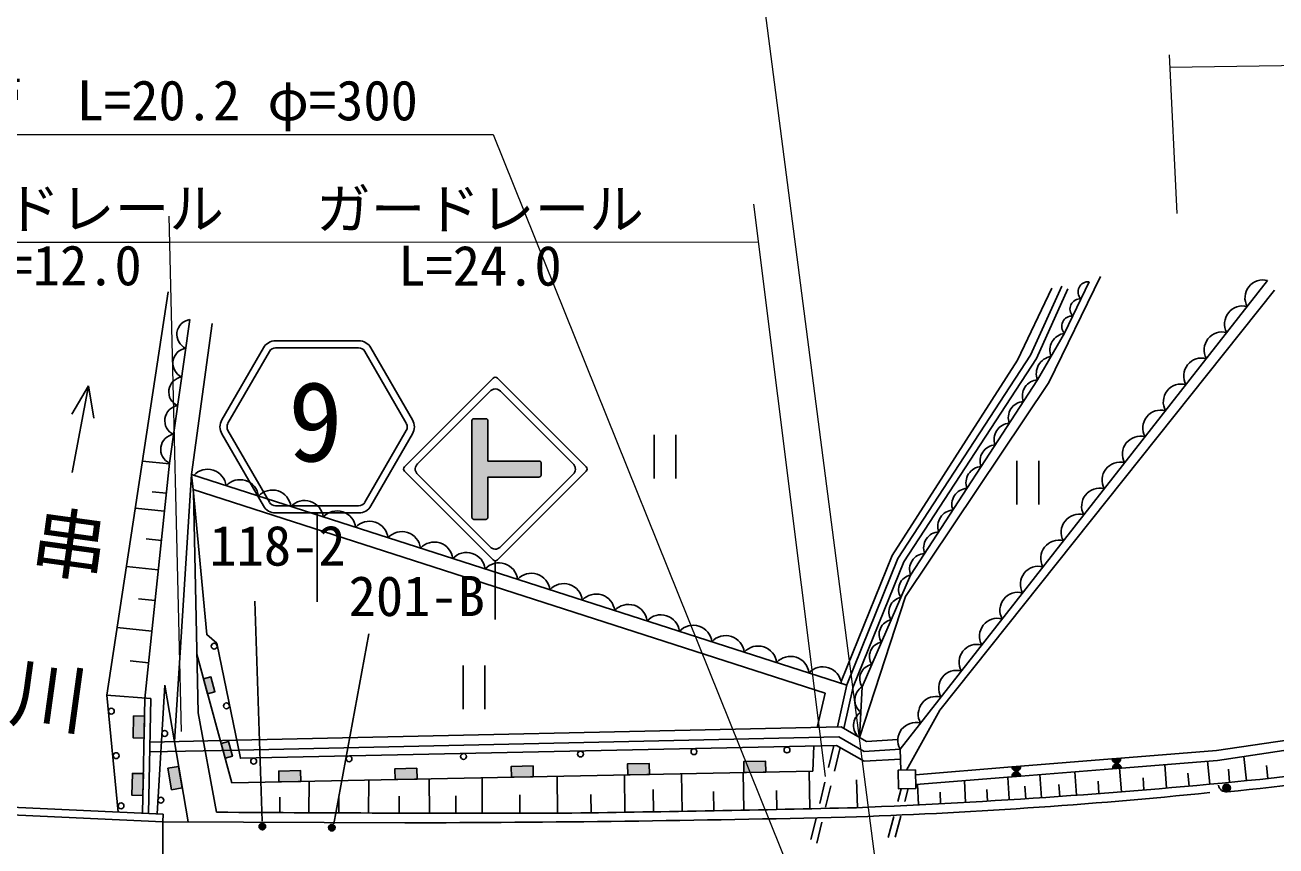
# Model space of a CAD drawing. Units: millimetres, scale not verified. Extents: x 40000 to 680000, y 20000 to 380000.
# Drawn here: x 240221 to 297475, y 306801 to 344371 of the extents above; entities that cross this region are included whole.
import ezdxf
from ezdxf.enums import TextEntityAlignment as Align

# ---------------------------------------------------------------- set-up
doc = ezdxf.new("R2010")
doc.units = ezdxf.units.MM
doc.header["$LTSCALE"] = 1000
for name, color, linetype, lineweight in [('M-BGD', 7, 'Continuous', 25), ('M-STR-HTXT', 7, 'Continuous', 13), ('M-STR-STR1', 1, 'Continuous', 25), ('M-STR-STRC', 7, 'Continuous', 25)]:
    doc.layers.add(name, color=color, linetype=linetype, lineweight=lineweight)
doc.layers.add('M-BMK-HTXT', color=7, linetype='Continuous')
doc.styles.add('@ＭＳ ゴシック', font='')
doc.styles.add('ＭＳ ゴシック', font='')
doc.styles.get('@ＭＳ ゴシック').set_extended_font_data('@MS Gothic')
doc.styles.get('ＭＳ ゴシック').set_extended_font_data('MS Gothic')

msp = doc.modelspace()

# ---------------------------------------------------------------- hatches: boundary and pattern name
at = {"layer": 'M-BGD'}
for points in [[(248576, 313769), (248393, 314445), (248731, 314537), (248914, 313861)], [(245690, 312740), (245670, 311741), (245170, 311751), (245190, 312750)], [(249375, 310823), (249191, 311498), (249529, 311590), (249712, 310914)], [(247252, 310443), (247419, 309457), (246926, 309373), (246759, 310359)], [(258162, 309859), (257163, 309839), (257152, 310339), (258152, 310359)], [(263482, 309967), (262483, 309946), (262473, 310446), (263472, 310466)], [(268802, 310074), (267803, 310054), (267793, 310554), (268792, 310574)], [(274123, 310182), (273123, 310162), (273113, 310661), (274112, 310682)], [(285390, 310417, 1), (285789, 310449)], [(289972, 310783, 0.99999), (290370, 310815)], [(290398, 310368, 1), (289999, 310336)], [(245637, 310114), (245617, 309114), (245117, 309124), (245137, 310124)], [(252842, 309751), (251842, 309731), (251832, 310231), (252832, 310251)], [(285792, 310001, 0.41422), (285577, 310184, 0.41422), (285394, 309969)], [(295391, 309454, 0.41421), (295216, 309629, 0.41421), (295041, 309454, 1)], [(251233, 307687, 0.41422), (251083, 307837, 0.41422), (250933, 307687, 0.41422), (251083, 307537, 0.41422)], [(254415, 307640, 0.41422), (254265, 307790, 0.41422), (254115, 307640, 0.41422), (254265, 307490, 0.41422)]]:
    msp.add_hatch(color=256, dxfattribs=at).paths.add_polyline_path(points)
at = {"layer": 'M-STR-STRC'}
msp.add_hatch(color=256, dxfattribs=at).paths.add_polyline_path([(260673, 326254), (260673, 321849), (260674, 321837), (260676, 321826), (260679, 321816), (260683, 321806), (260687, 321797), (260693, 321788), (260700, 321780), (260708, 321772), (260716, 321766), (260725, 321760), (260734, 321755), (260744, 321752), (260754, 321749), (260765, 321747), (260776, 321747), (261305, 321747), (261317, 321747), (261328, 321749), (261338, 321752), (261348, 321756), (261357, 321761), (261366, 321767), (261374, 321773), (261382, 321781), (261388, 321789), (261394, 321798), (261399, 321808), (261402, 321818), (261405, 321828), (261407, 321838), (261407, 321849), (261407, 323684), (263754, 323685), (263765, 323687), (263775, 323690), (263785, 323693), (263794, 323698), (263803, 323704), (263811, 323711), (263819, 323719), (263825, 323727), (263831, 323736), (263836, 323745), (263839, 323755), (263842, 323765), (263844, 323776), (263844, 323786), (263844, 324317), (263844, 324328), (263842, 324339), (263839, 324349), (263835, 324359), (263830, 324368), (263824, 324377), (263818, 324385), (263810, 324392), (263802, 324399), (263793, 324405), (263783, 324410), (263773, 324413), (263763, 324416), (263753, 324418), (263742, 324418), (261407, 324418), (261407, 326254), (261405, 326276), (261398, 326296), (261387, 326314), (261381, 326323), (261365, 326337), (261356, 326342), (261346, 326347), (261336, 326351), (261326, 326354), (261316, 326355), (261305, 326356), (260776, 326356), (260763, 326355), (260753, 326353), (260743, 326350), (260733, 326347), (260724, 326342), (260715, 326336), (260707, 326329), (260699, 326321), (260692, 326313), (260687, 326304), (260682, 326295), (260678, 326285), (260675, 326275), (260674, 326264)])

# ---------------------------------------------------------------- linework, layer by layer
at = {"layer": 'M-BGD'}
for p, q in [((297092, 332678), (280269, 311236)), ((247764, 330892), (246840, 324324)), ((243131, 327853), (242366, 326562)), ((243131, 327853), (242386, 323891)), ((243131, 327853), (243375, 326373)), ((269009, 325611), (269009, 323611)), ((270009, 325611), (270009, 323611)), ((245595, 324414), (246836, 324283)), ((245707, 313554), (246840, 324324)), ((285618, 324424), (285618, 322424)), ((286618, 324424), (286618, 322424)), ((277834, 314165), (247837, 323794)), ((246694, 322946), (246043, 323015)), ((276843, 313799), (247920, 323110)), ((247931, 322993), (248141, 312887)), ((246606, 322125), (245268, 322268)), ((246463, 320779), (245763, 320854)), ((246319, 319433), (244859, 319589)), ((246170, 318034), (245408, 318116)), ((246020, 316636), (244435, 316805)), ((249682, 309687), (248085, 315580)), ((245865, 315183), (245040, 315271)), ((260272, 315068), (260272, 313068)), ((261272, 315068), (261272, 313068)), ((246622, 314167), (246264, 308270)), ((246622, 314167), (247682, 307904)), ((276479, 312226), (276843, 313799)), ((243951, 313704), (245986, 313544)), ((245707, 313554), (245601, 308300)), ((245986, 313544), (245880, 308288)), ((248141, 312887), (248989, 308348)), ((245946, 311554), (249911, 311641)), ((245937, 311103), (250003, 311193)), ((276283, 310225), (276329, 311379)), ((277239, 311399), (276995, 310396)), ((277525, 311306), (277263, 310229)), ((280269, 311236), (280304, 310267)), ((296011, 310897), (296120, 309790)), ((280977, 310064), (285390, 310417)), ((285789, 310449), (289963, 310783)), ((289990, 310335), (285801, 310001)), ((290398, 309282), (290320, 310356)), ((292466, 309453), (292388, 310523)), ((294345, 310682), (294442, 309630)), ((297041, 310490), (297104, 309889)), ((276283, 310225), (249682, 309687)), ((253217, 308328), (253223, 309759)), ((255944, 308316), (255951, 309814)), ((258731, 308304), (258723, 309870)), ((261148, 308316), (261140, 309919)), ((264589, 308333), (264581, 309989)), ((267651, 310051), (267678, 308344)), ((270272, 310104), (270303, 308389)), ((273116, 308447), (273083, 310161)), ((276142, 308505), (276110, 310222)), ((278271, 309826), (278323, 308555)), ((285385, 309968), (280988, 309618)), ((283262, 308796), (283213, 309781)), ((285268, 308963), (285197, 309941)), ((286666, 310070), (286737, 309012)), ((288344, 309125), (288267, 310190)), ((289371, 309202), (289330, 309767)), ((291432, 309366), (291391, 309926)), ((293444, 310126), (293496, 309544)), ((295295, 310313), (295352, 309715)), ((268963, 309382), (268980, 308366)), ((271731, 309296), (271748, 308415)), ((274629, 308476), (274613, 309334)), ((276829, 309716), (276592, 308745)), ((277097, 309549), (276860, 308577)), ((280326, 309421), (280168, 308832)), ((280639, 309429), (280481, 308844)), ((281071, 309624), (281118, 308682)), ((282126, 308733), (282099, 309262)), ((284267, 308854), (284240, 309387)), ((285983, 309544), (286021, 308964)), ((287543, 309617), (287582, 309070)), ((295240, 309280), (295240, 309280)), ((251883, 308333), (251885, 309033)), ((254581, 308322), (254584, 309054)), ((257338, 308310), (257341, 309076)), ((259939, 308310), (259935, 309102)), ((262868, 308325), (262864, 309139)), ((266124, 309164), (266137, 308320)), ((276426, 308064), (276189, 307093)), ((279985, 308156), (279725, 307191)), ((280299, 308168), (280039, 307202)), ((246521, 307908), (257604, 307863)), ((276694, 307897), (276457, 306926))]:
    msp.add_line(p, q, dxfattribs=at)
for points in [[(278411, 311767), (280519, 318221), (287073, 328016), (289436, 332858)], [(246776, 332154), (243962, 313707), (244491, 308351)], [(277409, 312247), (277838, 314179), (280173, 319950), (286244, 329262), (287671, 332420)], [(277569, 314331), (279901, 320092), (285647, 329038), (287212, 332336)], [(277702, 312182), (278125, 314090), (280440, 319811), (286508, 329117), (287945, 332296)], [(288925, 332626), (287802, 330263), (286562, 328134), (280752, 319193), (278532, 314082), (278410, 311757)], [(280565, 310273), (282094, 313015), (297410, 332234)], [(248787, 330706), (247837, 323794), (247060, 311578)], [(247920, 323110), (247837, 323789), (247838, 323794)], [(247920, 323110), (248536, 316478), (249004, 316080), (250080, 310816), (277359, 311401), (278633, 310676), (280285, 310781)], [(249911, 311641), (277578, 312250), (278732, 311580), (280168, 311680)], [(250003, 311193), (277461, 311798), (278626, 311122), (280269, 311236)], [(290379, 310816), (294753, 311166), (298595, 311734)], [(298648, 311287), (294804, 310719), (290407, 310368)]]:
    msp.add_lwpolyline(points, dxfattribs=at)
for points in [[(248576, 313769), (248393, 314445), (248731, 314537), (248914, 313861)], [(245690, 312740), (245670, 311741), (245170, 311751), (245190, 312750)], [(249375, 310823), (249191, 311498), (249529, 311590), (249712, 310914)], [(247252, 310443), (247419, 309457), (246926, 309373), (246759, 310359)], [(258162, 309859), (257163, 309839), (257152, 310339), (258152, 310359)], [(263482, 309967), (262483, 309946), (262473, 310446), (263472, 310466)], [(268802, 310074), (267803, 310054), (267793, 310554), (268792, 310574)], [(274123, 310182), (273123, 310162), (273113, 310661), (274112, 310682)], [(245637, 310114), (245617, 309114), (245117, 309124), (245137, 310124)], [(252842, 309751), (251842, 309731), (251832, 310231), (252832, 310251)], [(280972, 310283), (280993, 309437), (280198, 309418), (280177, 310264)]]:
    msp.add_lwpolyline(points, close=True, dxfattribs=at)
for points in [[(285390, 310417, 1), (285789, 310449)], [(289972, 310783, 0.99999), (290370, 310815)], [(290398, 310368, 1), (289999, 310336)], [(285792, 310001, 0.41422), (285577, 310184, 0.41422), (285394, 309969)], [(295391, 309454, 0.41421), (295216, 309629, 0.41421), (295041, 309454, 1)], [(251233, 307687, 0.41422), (251083, 307837, 0.41422), (250933, 307687, 0.41422), (251083, 307537, 0.41422)], [(254415, 307640, 0.41422), (254265, 307790, 0.41422), (254115, 307640, 0.41422), (254265, 307490, 0.41422)]]:
    msp.add_lwpolyline(points, format="xyb", close=True, dxfattribs=at)
for centre in [(248878, 315943), (249439, 313213), (244170, 312972), (246614, 311953), (244389, 310934), (255052, 310791), (260293, 310900), (265643, 311009), (270836, 311118), (275094, 311196), (250685, 310682), (244617, 308636), (246437, 308896)]:
    msp.add_circle(centre, 134, dxfattribs=at)
for centre, radius, start, end in [((296878, 331883), 823, 74.9972, 208.7689), ((288888, 332160), 467, 85.523, 223.6385), ((288514, 331373), 467, 85.523, 223.6385), ((295944, 330692), 823, 74.9972, 208.7689), ((288140, 330585), 467, 85.523, 223.6385), ((247860, 330209), 690, 97.9721, 246.0106), ((287908, 329488), 782, 97.8444, 201.721), ((295009, 329501), 823, 74.9972, 208.7689), ((247675, 328895), 690, 97.9721, 246.0106), ((287288, 328423), 782, 97.8444, 201.721), ((294075, 328310), 823, 74.9972, 208.7689), ((247490, 327581), 690, 97.9721, 246.0106), ((286604, 327400), 735, 93.2653, 200.7028), ((293140, 327118), 823, 74.9972, 208.7689), ((247306, 326268), 690, 97.9721, 246.0106), ((285958, 326407), 735, 93.2653, 200.7028), ((292205, 325927), 823, 74.9972, 208.7689), ((285313, 325413), 735, 93.2653, 200.7028), ((247121, 324954), 690, 97.9721, 246.0106), ((291271, 324736), 823, 74.9972, 208.7689), ((284667, 324420), 735, 93.2653, 200.7028), ((284021, 323426), 735, 93.2653, 200.7028), ((290336, 323545), 823, 74.9972, 208.7689), ((248574, 323184), 856, 6.7674, 137.6404), ((250056, 322708), 856, 6.7674, 137.6404), ((251538, 322233), 856, 6.7674, 137.6404), ((283376, 322433), 735, 93.2653, 200.7028), ((289402, 322353), 823, 74.9972, 208.7689), ((253021, 321757), 856, 6.7674, 137.6404), ((254503, 321281), 856, 6.7674, 137.6404), ((282730, 321440), 735, 93.2653, 200.7028), ((288467, 321162), 823, 74.9972, 208.7689), ((255985, 320805), 856, 6.7674, 137.6404), ((257467, 320330), 856, 6.7674, 137.6404), ((258949, 319854), 856, 6.7674, 137.6404), ((282085, 320446), 735, 93.2653, 200.7028), ((287532, 319971), 823, 74.9972, 208.7689), ((260431, 319378), 856, 6.7674, 137.6404), ((281439, 319453), 735, 93.2653, 200.7028), ((261913, 318902), 856, 6.7674, 137.6404), ((286598, 318780), 823, 74.9972, 208.7689), ((263395, 318427), 856, 6.7674, 137.6404), ((280867, 318535), 667, 99.9231, 213.1181), ((264877, 317951), 856, 6.7674, 137.6404), ((285663, 317589), 823, 74.9972, 208.7689), ((266359, 317475), 856, 6.7674, 137.6404), ((267841, 317000), 856, 6.7674, 137.6404), ((280423, 317513), 667, 99.9231, 213.1181), ((269323, 316524), 856, 6.7674, 137.6404), ((284728, 316397), 823, 74.9972, 208.7689), ((270806, 316048), 856, 6.7674, 137.6404), ((279979, 316491), 667, 99.9231, 213.1181), ((272288, 315572), 856, 6.7674, 137.6404), ((279535, 315469), 667, 99.9231, 213.1181), ((273770, 315097), 856, 6.7674, 137.6404), ((275252, 314621), 856, 6.7674, 137.6404), ((283794, 315206), 823, 74.9972, 208.7689), ((276734, 314145), 856, 6.7674, 137.6404), ((279091, 314447), 667, 99.9231, 213.1181), ((282859, 314015), 823, 74.9972, 208.7689), ((278916, 313479), 715, 122.478, 231.5338), ((281925, 312824), 823, 74.9972, 208.7689), ((278855, 312317), 715, 122.478, 231.5338), ((280990, 311632), 823, 74.9972, 208.7689), ((282178, 452948), 143836, 275.81005, 280.78424), ((265551, 621479), 313185, 272.32718, 275.71511), ((275627, 504622), 196324, 275.73366, 278.1068), ((269630, 553708), 245721, 271.89376, 275.7983), ((295191, 309627), 350, 188.1067, 278.1071), ((261266, 1955202), 1646900, 269.57289, 270.13857), ((256575, 1177137), 869274, 270.06785, 271.39587), ((244321, 1762635), 1454479, 270.82444, 271.33741)]:
    msp.add_arc(centre, radius, start, end, dxfattribs=at)
at = {"layer": 'M-STR-HTXT'}
for p, q in [((292590, 343003), (292940, 335739)), ((292617, 342440), (355555, 343334)), ((234058, 339366), (261653, 339356)), ((261653, 339356), (275609, 304712)), ((273560, 336174), (276835, 309977)), ((246799, 335624), (247374, 312047)), ((234851, 334438), (246828, 334440)), ((246828, 334440), (273776, 334444))]:
    msp.add_line(p, q, dxfattribs=at)
msp.add_lwpolyline([(279237, 305381), (273992, 345890), (240242, 345890)], dxfattribs=at)
at = {"layer": 'M-STR-STR1'}
for p, q in [((233670, 308843), (246537, 308258)), ((233654, 308493), (246521, 307908)), ((246537, 308258), (246521, 307908)), ((246521, 307908), (246573, 299027))]:
    msp.add_line(p, q, dxfattribs=at)
at = {"layer": 'M-STR-STRC'}
for p, q in [((255491, 329921), (251692, 329921)), ((251129, 329596), (249229, 326305)), ((251410, 329433), (249510, 326143)), ((255491, 329596), (251692, 329596)), ((257672, 326143), (255773, 329433)), ((257954, 326305), (256054, 329596)), ((249510, 325818), (251410, 322528)), ((255773, 322528), (257672, 325818)), ((249229, 325655), (251129, 322365)), ((256054, 322365), (257954, 325655)), ((251692, 322365), (255491, 322365)), ((251692, 322040), (255491, 322040)), ((253591, 322040), (253591, 317976)), ((261744, 319851), (261744, 317166)), ((251075, 307940), (250744, 318001)), ((254349, 307820), (255963, 316517))]:
    msp.add_line(p, q, dxfattribs=at)
for points in [[(265902, 323955), (265933, 324000), (265944, 324051), (265932, 324105), (265902, 324148), (261841, 328209), (261796, 328240), (261744, 328251), (261691, 328239), (261648, 328209), (257586, 324148), (257555, 324103), (257544, 324051), (257556, 323998), (257586, 323955), (261648, 319893), (261693, 319862), (261744, 319851), (261798, 319863), (261841, 319893)], [(265307, 323817), (265350, 323868), (265383, 323927), (265397, 323967), (265408, 324034), (265404, 324101), (265397, 324135), (265372, 324197), (265335, 324255), (265307, 324286), (261979, 327613), (261928, 327657), (261868, 327690), (261829, 327704), (261762, 327715), (261694, 327711), (261660, 327704), (261598, 327679), (261541, 327642), (261510, 327613), (258182, 324286), (258139, 324234), (258106, 324175), (258092, 324135), (258081, 324069), (258084, 324001), (258092, 323967), (258117, 323905), (258154, 323848), (258182, 323817), (261510, 320489), (261561, 320446), (261621, 320413), (261660, 320399), (261727, 320388), (261794, 320391), (261829, 320399), (261890, 320423), (261948, 320461), (261979, 320489)], [(260673, 326254), (260673, 321849), (260674, 321837), (260676, 321826), (260679, 321816), (260683, 321806), (260687, 321797), (260693, 321788), (260700, 321780), (260708, 321772), (260716, 321766), (260725, 321760), (260734, 321755), (260744, 321752), (260754, 321749), (260765, 321747), (260776, 321747), (261305, 321747), (261317, 321747), (261328, 321749), (261338, 321752), (261348, 321756), (261357, 321761), (261366, 321767), (261374, 321773), (261382, 321781), (261388, 321789), (261394, 321798), (261399, 321808), (261402, 321818), (261405, 321828), (261407, 321838), (261407, 321849), (261407, 323684), (263754, 323685), (263765, 323687), (263775, 323690), (263785, 323693), (263794, 323698), (263803, 323704), (263811, 323711), (263819, 323719), (263825, 323727), (263831, 323736), (263836, 323745), (263839, 323755), (263842, 323765), (263844, 323776), (263844, 323786), (263844, 324317), (263844, 324328), (263842, 324339), (263839, 324349), (263835, 324359), (263830, 324368), (263824, 324377), (263818, 324385), (263810, 324392), (263802, 324399), (263793, 324405), (263783, 324410), (263773, 324413), (263763, 324416), (263753, 324418), (263742, 324418), (261407, 324418), (261407, 326254), (261405, 326276), (261398, 326296), (261387, 326314), (261381, 326323), (261365, 326337), (261356, 326342), (261346, 326347), (261336, 326351), (261326, 326354), (261316, 326355), (261305, 326356), (260776, 326356), (260763, 326355), (260753, 326353), (260743, 326350), (260733, 326347), (260724, 326342), (260715, 326336), (260707, 326329), (260699, 326321), (260692, 326313), (260687, 326304), (260682, 326295), (260678, 326285), (260675, 326275), (260674, 326264)]]:
    msp.add_lwpolyline(points, close=True, dxfattribs=at)
for centre, radius, start, end in [((251692, 329271), 650, 90, 150), ((255491, 329271), 650, 30, 90), ((251692, 329271), 325, 90, 150), ((255491, 329271), 325, 30, 90), ((249792, 325980), 650, 150, 210), ((249792, 325980), 325, 150, 210), ((257391, 325980), 325, 330, 30), ((257391, 325980), 650, 330, 30), ((251692, 322690), 650, 210, 270), ((251692, 322690), 325, 210, 270), ((255491, 322690), 325, 270, 330), ((255491, 322690), 650, 270, 330)]:
    msp.add_arc(centre, radius, start, end, dxfattribs=at)

# ---------------------------------------------------------------- texts
at = {"layer": 'M-BMK-HTXT', "style": '@ＭＳ ゴシック'}
msp.add_text('串\u3000川', height=2566, rotation=262.171, dxfattribs=at).set_placement((240444, 322654), align=Align.BOTTOM_LEFT)
at = {"layer": 'M-STR-HTXT', "style": 'ＭＳ ゴシック'}
msp.add_text('ヒューム管\u3000L=20.2 φ=300\u3000', height=1833, rotation=359.98, dxfattribs=at).set_placement((227587, 339468), align=Align.BOTTOM_LEFT)
for s, p in [('ガードレール', (241823, 334508)), ('ガードレール', (261044, 334492)), ('L=12.0', (241823, 331908)), ('L=24.0', (261044, 331892))]:
    msp.add_text(s, height=1833, rotation=0.009, dxfattribs=at).set_placement(p, align=Align.BOTTOM_CENTER)
at = {"layer": 'M-STR-STRC', "style": 'ＭＳ ゴシック'}
for s, height, p in [('9', 3666, (252264, 323300)), ('118-2', 1833, (248658, 319080)), ('201-B', 1833, (255034, 316774))]:
    msp.add_text(s, height=height, dxfattribs=at).set_placement(p, align=Align.BOTTOM_LEFT)

doc.saveas('drawing.dxf')
